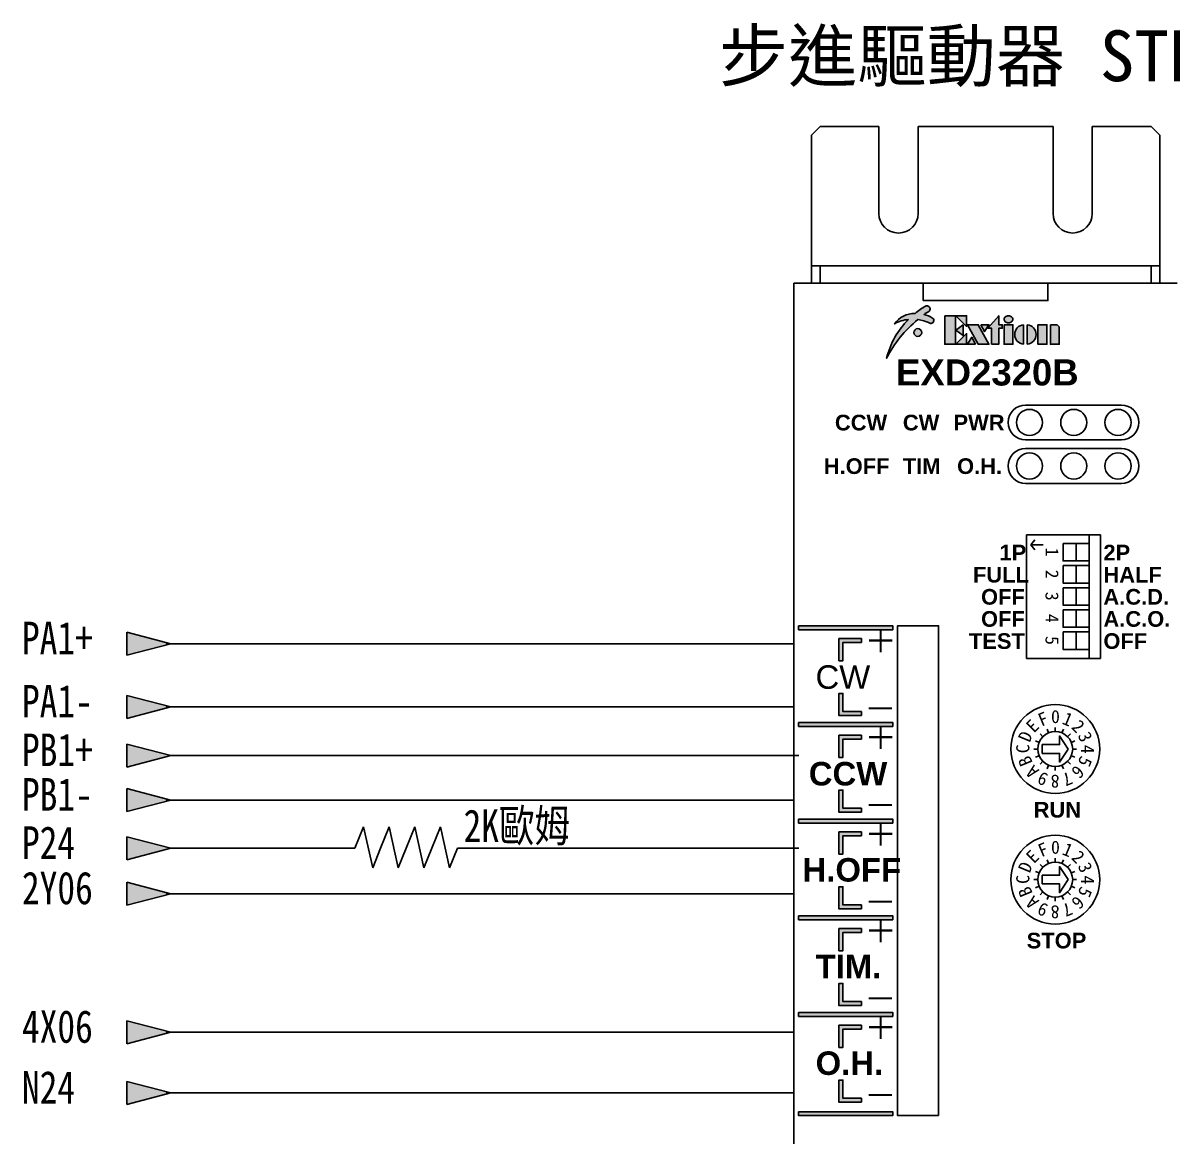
# Model space of a CAD drawing. Header units: millimetres. Extents: x -684 to 5961, y -1281 to 2539.
# Drawn here: x 2354.7 to 2434, y -511.2 to -434.5 of the extents above; entities that cross this region are included whole.
import ezdxf

# ---------------------------------------------------------------- set-up
doc = ezdxf.new("R2010")
doc.units = ezdxf.units.MM
doc.header["$LTSCALE"] = 5
doc.header["$MEASUREMENT"] = 0
doc.layers.get('0').update_dxf_attribs({"linetype": 'CONTINUOUS'})
doc.layers.add('AIR', color=7, linetype='CONTINUOUS')
doc.styles.add('MtXpl_', font='mingliub.ttc')
doc.styles.add('SANSSERIFBOLD', font='sasb____', dxfattribs={"bigfont": 'rubonb'})
doc.styles.add('SIMPLEX', font='txt')
doc.styles.add('style1', font='KAIU.TTF')
doc.styles.add('標楷體', font='', dxfattribs={"width": 0.8})
doc.styles.get('標楷體').set_extended_font_data('標楷體')

msp = doc.modelspace()

# ---------------------------------------------------------------- hatches: boundary and pattern name
h = msp.add_hatch(color=256)
h.paths.add_polyline_path([(2421.459089354898, -456.632767576864), (2421.950609354898, -456.632767576864), (2421.950609354898, -455.5268475768638), (2422.196369354898, -455.5268475768638), (2422.196369354898, -455.281087576864), (2421.950609354898, -455.281087576864), (2421.950609354898, -454.6666875768638), (2421.213329354898, -455.5268475768638), (2421.459089354898, -455.5268475768638)])
h.paths.add_polyline_path([(2422.319249354899, -455.281087576864), (2422.933649354898, -455.281087576864), (2422.933649354898, -456.632767576864), (2422.319249354899, -456.632767576864)])
edge = h.paths.add_edge_path()
edge.add_arc((2422.734495605725, -454.9124475768635), 0.1982000209069039, 359.9999999998968, 387.3736278712743)
edge.add_arc((2422.681917355412, -454.9396708573215), 0.2574079545387749, 27.37362787143845, 51.34019174596789)
edge.add_arc((2422.647756035035, -454.9823725077894), 0.3120927491577838, 51.34019174572197, 71.66630850265452)
edge.add_arc((2422.625495626633, -455.0495492326319), 0.3828616557681321, 71.66630850292195, 90.00000000009713)
edge.add_arc((2422.625495626632, -455.0495492326291), 0.3828616557653465, 89.99999999997172, 108.3336914971453)
edge.add_arc((2422.603235218229, -454.982372507792), 0.3120927491601278, 108.3336914971224, 128.6598082540497)
edge.add_arc((2422.569073897853, -454.9396708573193), 0.2574079545373664, 128.6598082544081, 152.6263721289394)
edge.add_arc((2422.51649564754, -454.9124475768635), 0.198200020906919, 152.6263721287268, 180.0000000001022)
edge.add_arc((2422.51649564754, -454.9124475768642), 0.1982000209068895, 179.9999999998957, 207.3736278712753)
edge.add_arc((2422.569073897853, -454.8852242964084), 0.2574079545373358, 207.3736278710591, 231.3401917455933)
edge.add_arc((2422.603235218229, -454.8425226459356), 0.3120927491601901, 231.3401917459524, 251.6663085028756)
edge.add_arc((2422.625495626632, -454.7753459210983), 0.3828616557655606, 251.6663085028599, 270.0000000000231)
edge.add_arc((2422.625495626633, -454.7753459210954), 0.3828616557684003, 269.9999999999094, 288.3336914970716)
edge.add_arc((2422.647756035035, -454.8425226459381), 0.3120927491579777, 288.3336914973519, 308.6598082542716)
edge.add_arc((2422.681917355412, -454.8852242964062), 0.2574079545387051, 308.6598082540288, 332.6263721285649)
edge.add_arc((2422.734495605725, -454.9124475768642), 0.1982000209069046, 332.6263721287258, 360.0000000001032)
h.paths.add_polyline_path([(2424.653969354898, -455.281087576864), (2425.268369354898, -455.281087576864), (2425.268369354898, -456.632767576864), (2424.653969354898, -456.632767576864)])
edge = h.paths.add_edge_path()
edge.add_line((2425.514129354898, -455.281087576864), (2425.882769354898, -455.281087576864))
edge.add_arc((2425.882769354898, -455.5268475768638), 0.245759999999791, 0, 90, ccw=False)
edge.add_line((2426.128529354898, -455.5268475768638), (2426.128529354898, -456.632767576864))
edge.add_line((2426.128529354898, -456.632767576864), (2425.514129354898, -456.632767576864))
edge.add_line((2425.514129354898, -456.632767576864), (2425.514129354898, -455.281087576864))
h.paths.add_polyline_path([(2420.713480561377, -455.281087576864), (2420.975052037969, -455.7606352839496), (2421.274769354898, -455.281087576864)], flags=16)
edge = h.paths.add_edge_path()
edge.add_arc((2415.836063477532, -456.939499087248), 2.0123278665859, 92.69778937230109, 121.6943705964191)
edge.add_arc((2416.184144152833, -456.2302222894394), 1.726513081761535, 89.94125141979453, 144.4858644794649, ccw=False)
edge.add_arc((2419.056646605177, -457.8962804875335), 4.444168862205061, 118.84601791435739, 130.2373001047336, ccw=False)
edge.add_arc((2416.993963438732, -454.1337796932765), 0.1536000000003075, 89.86167567633589, 122.0189632007725, ccw=False)
edge.add_arc((2416.993778027209, -454.2105794694646), 0.23040000000008, -16.81215557409911, 89.86167567631179, ccw=False)
edge.add_arc((2417.067295453629, -454.2327927090448), 0.1535999999994122, 304.7266095916183, 343.1878444261721, ccw=False)
edge.add_arc((2419.2589663225, -458.1225177123197), 4.311768691502734, 119.209634765611, 124.5591796373217)
edge.add_arc((2416.276099598279, -456.6014167327056), 2.099644354412502, 57.795907036465906, 75.18194027464739, ccw=False)
edge.add_arc((2417.313218099534, -454.9547613820921), 0.1535999999980266, 50.46778608458948, 57.79590703590827, ccw=False)
edge.add_arc((2417.281678891606, -454.992977702718), 0.203150063559361, -92.78096344999881, 50.46778608526802, ccw=False)
edge.add_arc((2417.279274825918, -455.0424694117887), 0.1536000000016915, 244.4613482699011, 267.2190365501673, ccw=False)
edge.add_arc((2416.033560927865, -457.6496351637193), 2.735883755592436, 64.46134826961247, 82.78921338162466)
edge.add_arc((2421.684057550477, -461.4262981859452), 8.384335785269608, 129.2700746883403, 152.7688304925945)
edge.add_arc((2419.638792168408, -458.905081755929), 5.567414942959479, 134.4306687368012, 166.3346771912745, ccw=False)
edge = h.paths.add_edge_path(flags=17)
edge.add_arc((2416.379378027209, -455.8241264444594), 0.2688, 0, 360)
h.paths.add_polyline_path([(2418.239633354899, -454.6666875768638), (2418.239633354899, -456.632767576864), (2418.976913354898, -456.632767576864), (2418.976913354898, -454.6666875768638)])
h.paths.add_polyline_path([(2419.001489354898, -454.6666875768638), (2419.738769354898, -454.6666875768638), (2419.738769354898, -455.4039675768639)])
h.paths.add_polyline_path([(2419.001489354898, -456.632767576864), (2419.738769354898, -455.8954875768639), (2419.738769354898, -456.632767576864)])
h.paths.add_polyline_path([(2419.493009354898, -455.281087576864), (2419.001489354898, -455.6497275768639), (2419.493009354898, -456.0183675768638)])
h.paths.add_polyline_path([(2420.361498148419, -456.632767576864), (2420.099926671826, -456.1532198697781), (2419.800209354898, -456.632767576864)], flags=16)
h.paths.add_polyline_path([(2419.800209354898, -455.281087576864), (2420.537489354898, -455.281087576864), (2421.274769354898, -456.632767576864), (2420.537489354898, -456.632767576864)])
edge = h.paths.add_edge_path()
edge.add_arc((2423.735441354897, -455.956927576864), 0.678911999999994, 95.45262198781259, 264.5473780121874)
edge.add_line((2423.670929354897, -456.632767576864), (2423.670929354897, -455.281087576864))
edge = h.paths.add_edge_path()
edge.add_arc((2423.852177354898, -455.9569275768638), 0.6789120000000003, 275.4526219878061, 444.547378012194)
edge.add_line((2423.916689354898, -455.281087576864), (2423.916689354898, -456.632767576864))
for points in [[(2408.162221705626, -476.0265099999997), (2408.162221705626, -476.2965099999997), (2414.654239840089, -476.2965099999997), (2414.654239840089, -476.0265099999997)], [(2408.162221705626, -482.6865100000003), (2408.162221705626, -482.9565100000005), (2414.654239840089, -482.9565100000005), (2414.654239840089, -482.6865100000001)], [(2408.162221705626, -489.3465099999999), (2408.162221705626, -489.6165100000001), (2414.654239840089, -489.6165100000001), (2414.654239840089, -489.3465099999999)], [(2414.654239840089, -496.2765100000002), (2414.654239840089, -496.00651), (2408.162221705626, -496.00651), (2408.162221705626, -496.2765100000002)], [(2408.162221705626, -502.6665100000001), (2408.162221705626, -502.9365100000001), (2414.654239840089, -502.9365100000001), (2414.654239840089, -502.6665100000001)], [(2408.162221705627, -509.5065100000002), (2408.162221705627, -509.7765100000004), (2414.65423984009, -509.7765100000004), (2414.65423984009, -509.5065100000002)]]:
    msp.add_hatch(color=256).paths.add_polyline_path(points)
at = {"linetype": 'Continuous'}
h = msp.add_hatch(color=0, dxfattribs=at)
h.dxf.hatch_style = 1
h.set_gradient(color1=(255, 255, 255), centered=1, one_color=1, tint=1)
h.paths.add_polyline_path([(2364.915150000002, -477.2655999999998), (2361.89628431604, -476.4717099999999), (2361.89628431604, -478.0594899999999)])
h = msp.add_hatch(color=256)
h.paths.add_polyline_path([(2411.218177969631, -477.1778855895407), (2412.497136461819, -477.1778855895407), (2412.497136461819, -476.907885589541), (2410.948177969632, -476.907885589541), (2410.948177969632, -478.4402798651732), (2411.218177969631, -478.4402798651732)])
h.paths.add_polyline_path([(2410.948177969632, -482.213938412622), (2412.497136461819, -482.213938412622), (2412.497136461819, -481.9439384126218), (2411.218177969631, -481.9439384126218), (2411.218177969631, -480.68154413699), (2410.948177969632, -480.68154413699)])
h = msp.add_hatch(color=0, dxfattribs=at)
h.dxf.hatch_style = 1
h.set_gradient(color1=(255, 255, 255), centered=1, one_color=1, tint=1)
h.paths.add_polyline_path([(2364.915150000002, -481.6156000000001), (2361.89628431604, -480.8217100000002), (2361.89628431604, -482.4094900000001)])
h = msp.add_hatch(color=256)
h.paths.add_polyline_path([(2410.948177969632, -483.567885589541), (2410.948177969632, -485.1002798651733), (2411.218177969631, -485.1002798651733), (2411.218177969631, -483.8378855895413), (2412.497136461819, -483.8378855895413), (2412.497136461819, -483.567885589541)])
h.paths.add_polyline_path([(2411.218177969631, -487.3415441369899), (2410.948177969632, -487.3415441369899), (2410.948177969632, -488.8739384126221), (2412.497136461819, -488.8739384126221), (2412.497136461819, -488.6039384126223), (2411.218177969631, -488.6039384126223)])
h = msp.add_hatch(color=0, dxfattribs=at)
h.dxf.hatch_style = 1
h.set_gradient(color1=(255, 255, 255), centered=1, one_color=1, tint=1)
h.paths.add_polyline_path([(2364.915150000002, -484.9684955895412), (2361.89628431604, -484.1746055895413), (2361.89628431604, -485.7623855895413)])
h = msp.add_hatch(color=0, dxfattribs=at)
h.dxf.hatch_style = 1
h.set_gradient(color1=(255, 255, 255), centered=1, one_color=1, tint=1)
h.paths.add_polyline_path([(2364.915150000002, -488.0386384126223), (2361.89628431604, -487.2447484126224), (2361.89628431604, -488.8325284126223)])
h = msp.add_hatch(color=256)
h.paths.add_polyline_path([(2410.948177969632, -491.7602798651736), (2411.218177969631, -491.7602798651733), (2411.218177969631, -490.4978855895409), (2412.497136461819, -490.4978855895409), (2412.497136461819, -490.2278855895407), (2410.948177969632, -490.2278855895407)])
h.paths.add_polyline_path([(2411.218177969631, -494.0015441369897), (2410.948177969632, -494.0015441369897), (2410.948177969632, -495.5339384126221), (2412.497136461819, -495.5339384126221), (2412.497136461819, -495.2639384126219), (2411.218177969631, -495.2639384126219)])
h = msp.add_hatch(color=0, dxfattribs=at)
h.dxf.hatch_style = 1
h.set_gradient(color1=(255, 255, 255), centered=1, one_color=1, tint=1)
h.paths.add_polyline_path([(2364.915150000002, -491.3592955895409), (2361.89628431604, -490.5654055895409), (2361.89628431604, -492.1531855895408)])
h = msp.add_hatch(color=0, dxfattribs=at)
h.dxf.hatch_style = 1
h.set_gradient(color1=(255, 255, 255), centered=1, one_color=1, tint=1)
h.paths.add_polyline_path([(2364.915150000002, -494.4840984126222), (2361.89628431604, -493.6902084126223), (2361.89628431604, -495.2779884126222)])
h = msp.add_hatch(color=256)
h.paths.add_polyline_path([(2410.948177969632, -496.8878855895408), (2410.948177969632, -498.4202798651737), (2411.218177969631, -498.4202798651737), (2411.218177969631, -497.157885589541), (2412.497136461819, -497.157885589541), (2412.497136461819, -496.8878855895408)])
h.paths.add_polyline_path([(2411.218177969631, -500.6615441369898), (2410.948177969632, -500.6615441369898), (2410.948177969632, -502.1939384126222), (2412.497136461819, -502.1939384126222), (2412.497136461819, -501.923938412622), (2411.218177969631, -501.923938412622)])
h = msp.add_hatch(color=0, dxfattribs=at)
h.dxf.hatch_style = 1
h.set_gradient(color1=(255, 255, 255), centered=1, one_color=1, tint=1)
h.paths.add_polyline_path([(2364.915150000002, -504.0304398651734), (2361.89628431604, -503.2365498651735), (2361.89628431604, -504.8243298651735)])
h = msp.add_hatch(color=256)
h.paths.add_polyline_path([(2411.218177969631, -503.817885589541), (2412.497136461819, -503.817885589541), (2412.497136461819, -503.5478855895408), (2410.948177969632, -503.5478855895408), (2410.948177969632, -505.0802798651735), (2411.218177969631, -505.0802798651735)])
h.paths.add_polyline_path([(2412.497136461819, -508.8539384126223), (2412.497136461819, -508.5839384126221), (2411.218177969631, -508.5839384126221), (2411.218177969631, -507.3215441369899), (2410.948177969632, -507.3215441369899), (2410.948177969632, -508.8539384126223)])
h = msp.add_hatch(color=0, dxfattribs=at)
h.dxf.hatch_style = 1
h.set_gradient(color1=(255, 255, 255), centered=1, one_color=1, tint=1)
h.paths.add_polyline_path([(2364.915150000002, -508.2165100000003), (2361.89628431604, -507.4226200000003), (2361.89628431604, -509.0104000000002)])

# ---------------------------------------------------------------- linework, layer by layer
for p, q in [((2409.647730000002, -441.6165100000001), (2409.047730000002, -442.21651)), ((2409.647730000002, -441.6165100000001), (2413.697730000002, -441.6165100000001)), ((2413.697730000002, -447.6165100000001), (2413.697730000002, -441.6165100000001)), ((2416.397730000002, -447.6165100000001), (2416.397730000002, -441.6165100000001)), ((2416.397730000002, -441.6165100000001), (2425.697730000002, -441.6165100000001)), ((2425.697730000002, -447.6165100000001), (2425.697730000002, -441.6165100000001)), ((2428.397730000002, -447.6165100000001), (2428.397730000002, -441.6165100000001)), ((2428.397730000002, -441.6165100000001), (2432.447730000002, -441.6165100000001)), ((2432.447730000002, -441.6165100000001), (2433.047730000002, -442.21651)), ((2409.047730000002, -442.21651), (2409.047730000002, -452.4165100000001)), ((2433.047730000002, -442.21651), (2433.047730000002, -452.4165100000001)), ((2409.047730000002, -451.21651), (2433.047730000002, -451.21651)), ((2409.647730000002, -451.21651), (2409.647730000002, -452.4165100000001)), ((2432.447730000002, -451.21651), (2432.447730000002, -452.4165100000001)), ((2416.757730000001, -452.4165100000001), (2407.847730000002, -452.4165100000003)), ((2407.847730000001, -564.0165100000002), (2407.847730000002, -452.4165100000003)), ((2409.047730000002, -452.4165100000001), (2433.047730000002, -452.4165100000001)), ((2416.757730000001, -452.4165100000001), (2416.757730000001, -453.6165100000001)), ((2434.247730000002, -452.4165100000001), (2425.337730000002, -452.4165100000001)), ((2425.337730000002, -453.6165100000003), (2425.337730000002, -452.4165100000001)), ((2416.757730000001, -453.6165100000001), (2425.337730000002, -453.6165100000003)), ((2423.670929354897, -455.281087576864), (2423.670929354897, -456.632767576864)), ((2423.916689354898, -455.281087576864), (2423.916689354898, -456.632767576864)), ((2423.807730000002, -460.8172050802328), (2430.407730000002, -460.817205080233)), ((2423.807730000002, -463.2172050802329), (2430.407730000002, -463.2172050802329)), ((2423.807730000001, -463.8172050802328), (2430.407730000002, -463.817205080233)), ((2423.807730000001, -466.2172050802329), (2430.407730000002, -466.2172050802329)), ((2423.867730000002, -478.2772050802328), (2423.867730000002, -469.7572050802328)), ((2423.867730000002, -469.7572050802331), (2428.967730000001, -469.7572050802333)), ((2428.187730000001, -469.7572050802331), (2428.187730000001, -478.277205080233)), ((2428.967730000001, -478.2772050802328), (2428.967730000001, -469.7572050802328)), ((2424.441047031227, -470.1056683383991), (2424.165045623138, -470.4462957775577)), ((2424.441047031227, -470.7869232167166), (2424.165045623138, -470.4462957775577)), ((2425.020650688673, -470.4462957775577), (2424.165045623138, -470.4462957775577)), ((2364.590277704288, -477.2655999999998), (2375.286760000002, -477.2655999999998)), ((2423.867730000002, -478.2772050802328), (2428.967730000001, -478.2772050802328)), ((2364.590277704288, -481.6156000000001), (2407.847730000002, -481.6156000000001)), ((2425.388509881165, -483.4085496412195), (2425.284515273506, -483.1574844489958)), ((2425.847730000003, -483.317205080233), (2425.847730000003, -483.0454540744054)), ((2426.306950118841, -483.4085496412195), (2426.4109447265, -483.1574844489958)), ((2424.739074560989, -484.0579849613949), (2424.488009368766, -483.9539903537362)), ((2424.999201862579, -483.6686769428091), (2424.807044883564, -483.4765199637941)), ((2426.696258137427, -483.6686769428091), (2426.888415116442, -483.4765199637941)), ((2426.956385439016, -484.0579849613949), (2427.20745063124, -483.9539903537362)), ((2424.647730000003, -484.5172050802331), (2424.375978994175, -484.5172050802331)), ((2427.047730000003, -484.5172050802331), (2427.31948100583, -484.5172050802331)), ((2364.915150000002, -484.9684955895412), (2375.611632295715, -484.9684955895412)), ((2424.739074560989, -484.976425199071), (2424.488009368766, -485.0804198067299)), ((2424.999201862579, -485.3657332176568), (2424.807044883564, -485.557890196672)), ((2425.388509881165, -485.6258605192466), (2425.284515273506, -485.8769257114701)), ((2426.306950118841, -485.6258605192466), (2426.4109447265, -485.8769257114701)), ((2426.696258137427, -485.3657332176568), (2426.888415116442, -485.557890196672)), ((2426.956385439016, -484.976425199071), (2427.20745063124, -485.0804198067299)), ((2425.847730000003, -485.7172050802329), (2425.847730000003, -485.9889560860607)), ((2364.590277704288, -488.0386384126223), (2407.847730000002, -488.0386384126223)), ((2364.915150000002, -491.3592955895409), (2375.611632295715, -491.3592955895409)), ((2424.999201862579, -492.6686769428091), (2424.807044883563, -492.4765199637941)), ((2425.388509881164, -492.4085496412193), (2425.284515273505, -492.1574844489958)), ((2425.847730000002, -492.317205080233), (2425.847730000002, -492.0454540744052)), ((2426.30695011884, -492.4085496412193), (2426.410944726499, -492.1574844489958)), ((2426.696258137426, -492.6686769428091), (2426.888415116441, -492.4765199637941)), ((2424.647730000002, -493.5172050802331), (2424.375978994175, -493.5172050802331)), ((2424.739074560989, -493.0579849613949), (2424.488009368765, -492.9539903537359)), ((2426.956385439016, -493.0579849613949), (2427.207450631239, -492.9539903537359)), ((2427.047730000002, -493.5172050802331), (2427.31948100583, -493.5172050802331)), ((2424.739074560989, -493.976425199071), (2424.488009368765, -494.0804198067299)), ((2424.999201862579, -494.3657332176568), (2424.807044883563, -494.5578901966717)), ((2426.696258137426, -494.3657332176568), (2426.888415116441, -494.5578901966717)), ((2426.956385439016, -493.976425199071), (2427.207450631239, -494.0804198067299)), ((2364.590277704288, -494.4840984126222), (2407.847730000001, -494.4840984126222)), ((2425.388509881164, -494.6258605192464), (2425.284515273505, -494.8769257114701)), ((2425.847730000002, -494.7172050802329), (2425.847730000002, -494.9889560860607)), ((2426.30695011884, -494.6258605192466), (2426.410944726499, -494.8769257114701)), ((2364.590277704288, -504.0304398651734), (2407.847730000001, -504.0304398651734)), ((2364.590277704288, -508.2165100000003), (2407.847730000001, -508.2165100000003))]:
    msp.add_line(p, q)
at = {"color": 0, "linetype": 'Continuous'}
for p, q in [((2427.287730000001, -470.357205080233), (2427.287730000001, -471.557205080233)), ((2427.287730000001, -471.8812050802331), (2427.287730000001, -473.0812050802331)), ((2427.287730000001, -473.405205080233), (2427.287730000001, -474.605205080233)), ((2427.287730000001, -474.9292050802331), (2427.287730000001, -476.1292050802331)), ((2361.89628431604, -476.4717099999999), (2361.89628431604, -478.0594899999999)), ((2361.89628431604, -476.4717099999999), (2364.915150000002, -477.2655999999998)), ((2427.287730000001, -476.453205080233), (2427.287730000001, -477.653205080233)), ((2361.89628431604, -478.0594899999999), (2364.915150000002, -477.2655999999998)), ((2375.286760000002, -477.2655999999998), (2407.847730000002, -477.2655999999998)), ((2361.89628431604, -480.8217100000002), (2361.89628431604, -482.4094900000001)), ((2361.89628431604, -480.8217100000002), (2364.915150000002, -481.6156000000001)), ((2361.89628431604, -482.4094900000001), (2364.915150000002, -481.6156000000001)), ((2361.89628431604, -484.1746055895413), (2361.89628431604, -485.7623855895413)), ((2361.89628431604, -484.1746055895413), (2364.915150000002, -484.9684955895412)), ((2361.89628431604, -485.7623855895413), (2364.915150000002, -484.9684955895412)), ((2375.611632295715, -484.9684955895412), (2408.172602295715, -484.9684955895412)), ((2361.89628431604, -487.2447484126224), (2361.89628431604, -488.8325284126223)), ((2361.89628431604, -487.2447484126224), (2364.915150000002, -488.0386384126223)), ((2361.89628431604, -488.8325284126223), (2364.915150000002, -488.0386384126223)), ((2377.603642295715, -491.3592955895409), (2378.201842295715, -489.8817355895408)), ((2378.201842295715, -489.8817355895408), (2378.823972295715, -492.7052455895408)), ((2379.368889111276, -491.3592955895409), (2379.967089111276, -489.8817355895408)), ((2379.967089111276, -489.8817355895408), (2380.589219111276, -492.7052455895408)), ((2381.134135926836, -491.3592955895409), (2381.732335926837, -489.8817355895408)), ((2381.732335926837, -489.8817355895408), (2382.354465926836, -492.7052455895408)), ((2382.899382742397, -491.3592955895409), (2383.497582742397, -489.8817355895408)), ((2383.497582742397, -489.8817355895408), (2384.119712742397, -492.7052455895408)), ((2361.89628431604, -490.5654055895409), (2361.89628431604, -492.1531855895408)), ((2361.89628431604, -490.5654055895409), (2364.915150000002, -491.3592955895409)), ((2361.89628431604, -492.1531855895408), (2364.915150000002, -491.3592955895409)), ((2375.611632295715, -491.3592955895409), (2377.603642295715, -491.3592955895409)), ((2378.823972295715, -492.7052455895408), (2379.368889111276, -491.3592955895409)), ((2380.589219111276, -492.7052455895408), (2381.134135926836, -491.3592955895409)), ((2382.354465926836, -492.7052455895408), (2382.899382742397, -491.3592955895409)), ((2384.119712742397, -492.7052455895408), (2384.664629557958, -491.3592955895409)), ((2384.664629557958, -491.3592955895409), (2386.656639557958, -491.3592955895409)), ((2386.656639557958, -491.3592955895409), (2408.172602295715, -491.3592955895409)), ((2361.89628431604, -493.6902084126223), (2361.89628431604, -495.2779884126222)), ((2361.89628431604, -493.6902084126223), (2364.915150000002, -494.4840984126222)), ((2361.89628431604, -495.2779884126222), (2364.915150000002, -494.4840984126222)), ((2361.89628431604, -503.2365498651735), (2361.89628431604, -504.8243298651735)), ((2361.89628431604, -503.2365498651735), (2364.915150000002, -504.0304398651734)), ((2361.89628431604, -504.8243298651735), (2364.915150000002, -504.0304398651734)), ((2361.89628431604, -507.4226200000003), (2361.89628431604, -509.0104000000002)), ((2361.89628431604, -507.4226200000003), (2364.915150000002, -508.2165100000003)), ((2361.89628431604, -509.0104000000002), (2364.915150000002, -508.2165100000003))]:
    msp.add_line(p, q, dxfattribs=at)
for points in [[(2416.757730000001, -452.4165100000001), (2425.337730000002, -452.4165100000001), (2425.337730000002, -453.6165100000003), (2416.757730000001, -453.6165100000003)], [(2418.239633354899, -454.6666875768638), (2418.239633354899, -456.632767576864), (2418.976913354898, -456.632767576864), (2418.976913354898, -454.6666875768638)], [(2419.001489354898, -454.6666875768638), (2419.738769354898, -454.6666875768638), (2419.738769354898, -455.4039675768639)], [(2421.459089354898, -456.632767576864), (2421.950609354898, -456.632767576864), (2421.950609354898, -455.5268475768638), (2422.196369354898, -455.5268475768638), (2422.196369354898, -455.281087576864), (2421.950609354898, -455.281087576864), (2421.950609354898, -454.6666875768638), (2421.213329354898, -455.5268475768638), (2421.459089354898, -455.5268475768638)], [(2419.493009354898, -455.281087576864), (2419.001489354898, -455.6497275768639), (2419.493009354898, -456.0183675768638)], [(2419.800209354898, -455.281087576864), (2420.537489354898, -455.281087576864), (2421.274769354898, -456.632767576864), (2420.537489354898, -456.632767576864)], [(2420.713480561377, -455.281087576864), (2420.975052037969, -455.7606352839496), (2421.274769354898, -455.281087576864)], [(2422.319249354899, -455.281087576864), (2422.933649354898, -455.281087576864), (2422.933649354898, -456.632767576864), (2422.319249354899, -456.632767576864)], [(2424.653969354898, -455.281087576864), (2425.268369354898, -455.281087576864), (2425.268369354898, -456.632767576864), (2424.653969354898, -456.632767576864)], [(2419.001489354898, -456.632767576864), (2419.738769354898, -455.8954875768639), (2419.738769354898, -456.632767576864)], [(2420.361498148419, -456.632767576864), (2420.099926671826, -456.1532198697781), (2419.800209354898, -456.632767576864)], [(2426.387730000001, -470.357205080233), (2426.387730000001, -471.557205080233), (2428.187730000001, -471.557205080233), (2428.187730000001, -470.357205080233)], [(2426.387730000001, -471.8812050802331), (2426.387730000001, -473.0812050802329), (2428.187730000001, -473.0812050802329), (2428.187730000001, -471.8812050802331)], [(2426.387730000001, -473.405205080233), (2426.387730000001, -474.605205080233), (2428.187730000001, -474.605205080233), (2428.187730000001, -473.405205080233)], [(2426.387730000001, -474.9292050802331), (2426.387730000001, -476.1292050802331), (2428.187730000001, -476.1292050802331), (2428.187730000001, -474.9292050802331)], [(2408.162221705626, -476.0265099999997), (2408.162221705626, -476.2965099999997), (2414.654239840089, -476.2965099999997), (2414.654239840089, -476.0265099999997)], [(2417.806180000002, -509.77651), (2417.806180000001, -476.0265099999997), (2414.980484147188, -476.0265099999997), (2414.980484147188, -509.7765099999995)], [(2412.497136461819, -476.907885589541), (2412.497136461819, -477.1778855895407), (2411.218177969631, -477.1778855895407), (2411.218177969631, -478.4402798651732), (2410.948177969632, -478.4402798651732), (2410.948177969632, -476.907885589541)], [(2426.387730000001, -476.453205080233), (2426.387730000001, -477.653205080233), (2428.187730000001, -477.653205080233), (2428.187730000001, -476.453205080233)], [(2412.497136461819, -482.213938412622), (2412.497136461819, -481.9439384126218), (2411.218177969631, -481.9439384126218), (2411.218177969631, -480.68154413699), (2410.948177969632, -480.68154413699), (2410.948177969632, -482.213938412622)], [(2408.162221705626, -482.6865100000001), (2408.162221705626, -482.9565100000005), (2414.654239840089, -482.9565100000005), (2414.654239840089, -482.6865100000001)], [(2412.497136461819, -483.567885589541), (2412.497136461819, -483.8378855895413), (2411.218177969631, -483.8378855895413), (2411.218177969631, -485.1002798651733), (2410.948177969632, -485.1002798651733), (2410.948177969632, -483.567885589541)], [(2426.747730000003, -484.5172050802331), (2426.147730000003, -483.617205080233), (2426.147730000003, -484.2172050802329), (2424.947730000004, -484.2172050802329), (2424.947730000004, -484.817205080233), (2426.147730000003, -484.817205080233), (2426.147730000003, -485.4172050802329)], [(2412.497136461819, -488.8739384126221), (2412.497136461819, -488.6039384126223), (2411.218177969631, -488.6039384126223), (2411.218177969631, -487.3415441369899), (2410.948177969632, -487.3415441369899), (2410.948177969632, -488.8739384126221)], [(2408.162221705626, -489.3465099999999), (2408.162221705626, -489.6165100000001), (2414.654239840089, -489.6165100000001), (2414.654239840089, -489.3465099999999)], [(2412.497136461819, -490.2278855895407), (2412.497136461819, -490.4978855895409), (2411.218177969631, -490.4978855895409), (2411.218177969631, -491.7602798651736), (2410.948177969632, -491.7602798651736), (2410.948177969632, -490.2278855895407)], [(2426.747730000003, -493.5172050802328), (2426.147730000002, -492.617205080233), (2426.147730000002, -493.2172050802329), (2424.947730000003, -493.2172050802329), (2424.947730000003, -493.817205080233), (2426.147730000002, -493.817205080233), (2426.147730000002, -494.4172050802329)], [(2412.497136461819, -495.5339384126221), (2412.497136461819, -495.2639384126219), (2411.218177969631, -495.2639384126219), (2411.218177969631, -494.0015441369897), (2410.948177969632, -494.0015441369897), (2410.948177969632, -495.5339384126221)], [(2408.162221705626, -496.00651), (2408.162221705626, -496.2765100000002), (2414.654239840089, -496.2765100000002), (2414.654239840089, -496.00651)], [(2412.497136461819, -496.8878855895408), (2412.497136461819, -497.157885589541), (2411.218177969631, -497.157885589541), (2411.218177969631, -498.4202798651737), (2410.948177969632, -498.4202798651737), (2410.948177969632, -496.8878855895408)], [(2412.497136461819, -502.1939384126222), (2412.497136461819, -501.923938412622), (2411.218177969631, -501.923938412622), (2411.218177969631, -500.6615441369898), (2410.948177969632, -500.6615441369898), (2410.948177969632, -502.1939384126222)], [(2408.162221705626, -502.6665100000001), (2408.162221705626, -502.9365100000001), (2414.654239840089, -502.9365100000001), (2414.654239840089, -502.6665100000001)], [(2412.497136461819, -503.5478855895408), (2412.497136461819, -503.817885589541), (2411.218177969631, -503.817885589541), (2411.218177969631, -505.0802798651735), (2410.948177969632, -505.0802798651735), (2410.948177969632, -503.5478855895408)], [(2412.497136461819, -508.8539384126223), (2412.497136461819, -508.5839384126221), (2411.218177969631, -508.5839384126221), (2411.218177969631, -507.3215441369899), (2410.948177969632, -507.3215441369899), (2410.948177969632, -508.8539384126223)], [(2408.162221705627, -509.5065100000002), (2408.162221705627, -509.7765100000004), (2414.65423984009, -509.7765100000004), (2414.65423984009, -509.5065100000002)]]:
    msp.add_lwpolyline(points, close=True)
for points in [[(2415.741347409059, -454.9294015003107, 0.1272009093866539), (2414.778810453765, -455.2272842974588, -0.2425934872788877), (2416.185914443338, -454.5037101152671, -0.04974481620521886), (2416.912524731953, -454.0035464523656, -0.1412407541512929), (2416.994334261778, -453.9801801408997, -0.502258022898896), (2417.214330306469, -454.2772191882025, -0.1694121830956114), (2417.154795427198, -454.3590334101885, 0.02334603297302507), (2416.81308466988, -454.5716006208632, -0.07600673998794788), (2417.395077180203, -454.8247919591057, -0.03198586114991882), (2417.410986336138, -454.8362947964627, -0.7215461496308789), (2417.271822474437, -455.1958885190014, -0.09962681389122514), (2417.21305481192, -455.1810618709872, 0.08014131227969754), (2416.376969081068, -454.935389271316, 0.1028934889679133), (2414.228978027209, -457.5897794694645, -0.1401137448318375)], [(2422.932695626632, -454.9124475768638, 0.1200112168691444), (2422.910502597902, -454.821316972824, 0.1049567332455537), (2422.842718829813, -454.7386690143194, 0.08892268746673994), (2422.745925024626, -454.6861213752014, 0.08016689801165139), (2422.625495626632, -454.6666875768638, 0.0801668980116445), (2422.505066228639, -454.6861213752014, 0.08892268746671708), (2422.408272423451, -454.7386690143194, 0.1049567332455619), (2422.340488655364, -454.821316972824, 0.1200112168691349), (2422.318295626633, -454.9124475768638, 0.1200112168691533), (2422.340488655364, -455.0035781809036, 0.1049567332455746), (2422.408272423451, -455.0862261394082, 0.08892268746669903), (2422.505066228639, -455.1387737785263, 0.0801668980115991), (2422.625495626632, -455.1582075768638, 0.0801668980115945), (2422.745925024626, -455.1387737785263, 0.08892268746668382), (2422.842718829813, -455.0862261394082, 0.1049567332455828), (2422.910502597902, -455.0035781809036, 0.1200112168691439)], [(2425.514129354898, -455.281087576864), (2425.882769354898, -455.281087576864, -0.4142135623730951), (2426.128529354898, -455.5268475768638), (2426.128529354898, -456.632767576864), (2425.514129354898, -456.632767576864)]]:
    msp.add_lwpolyline(points, format="xyb", close=True)
msp.add_lwpolyline([(2423.670929354897, -455.281087576864, 0.9090909090909083), (2423.670929354897, -456.632767576864, 0.9090909090909083)], format="xyb")
for centre, radius in [((2416.379378027209, -455.8241264444594), 0.2688), ((2424.073498302391, -462.0172050802328), 0.9000000000000001), ((2427.121498302391, -462.0172050802328), 0.9000000000000001), ((2430.169498302391, -462.0172050802328), 0.9000000000000001), ((2424.073498302391, -465.0172050802328), 0.9000000000000001), ((2427.121498302391, -465.0172050802328), 0.9000000000000001), ((2430.169498302391, -465.0172050802328), 0.9000000000000001), ((2425.847730000003, -484.5172050802331), 3.06), ((2425.847730000003, -484.5172050802331), 1.2), ((2425.847730000002, -493.5172050802331), 3.06), ((2425.847730000002, -493.5172050802331), 1.2)]:
    msp.add_circle(centre, radius)
for centre, radius, start, end in [((2415.047730000002, -447.6165100000001), 1.349999999999999, 180, 0), ((2427.047730000002, -447.6165100000001), 1.349999999999999, 180, 0), ((2423.852177354898, -455.9569275768638), 0.6789120000000003, 275.4526219878061, 84.54737801219395), ((2423.807730000002, -462.0172050802328), 1.199999999999855, 90, 270), ((2430.407730000002, -462.0172050802328), 1.199999999999855, 270, 90), ((2423.807730000001, -465.0172050802328), 1.199999999999855, 90, 270), ((2430.407730000002, -465.0172050802328), 1.199999999999855, 270, 90)]:
    msp.add_arc(centre, radius, start, end)

# ---------------------------------------------------------------- texts
at = {"style": 'SIMPLEX'}
for s, height, rotation, p in [('1', 0.9000000000000001, 270, (2425.17983569337, -470.6375557608135)), ('2', 0.9000000000000001, 270, (2425.17983569337, -472.1615557608134)), ('3', 0.9000000000000001, 270, (2425.17983569337, -473.6855557608135)), ('4', 0.9000000000000001, 270, (2425.17983569337, -475.2095557608134)), ('5', 0.9000000000000001, 270, (2425.17983569337, -476.7335557608135)), ('E', 0.9000000000000001, 44.99999999999965, (2424.37934761418, -483.4628130251411)), ('F', 0.9000000000000001, 22.49999999999977, (2424.894619938542, -482.9811482298597)), ('1', 0.8999999999999998, 337.5000000000002, (2426.259935627513, -482.7570982773696)), ('2', 0.9000000000000001, 315.0000000000003, (2426.902122055095, -483.0488226944095)), ('D', 0.9000000000000001, 67.50000000000121, (2424.08762319714, -484.1049994527223)), ('3', 0.9000000000000001, 292.4999999999988, (2427.383786850376, -483.5640950187718)), ('C', 0.9000000000000001, 90, (2424.063859085428, -484.8099404504388)), ('4', 0.9000000000000001, 270, (2427.631600914578, -484.2244697100271)), ('B', 0.8999999999999999, 112.4999999999988, (2424.31167314963, -485.4703151416941)), ('A', 0.9, 135.0000000000003, (2424.793337944911, -485.9855874660564)), ('5', 0.9000000000000001, 247.5000000000012, (2427.607836802867, -484.9294107077436)), ('9', 0.9000000000000008, 157.5000000000002, (2425.435524372492, -486.2773118830963)), ('8', 0.9000000000000001, 180, (2426.140465370208, -486.3010759948084)), ('7', 0.8999999999999991, 202.4999999999996, (2426.800840061464, -486.0532619306062)), ('6', 0.9000000000000001, 224.9999999999995, (2427.316112385826, -485.5715971353248)), ('F', 0.9000000000000001, 22.49999999999977, (2424.894619938541, -491.9811482298597)), ('1', 0.8999999999999998, 337.5000000000002, (2426.259935627513, -491.7570982773696)), ('E', 0.9000000000000001, 44.99999999999965, (2424.379347614179, -492.4628130251411)), ('2', 0.9000000000000001, 315.0000000000003, (2426.902122055094, -492.0488226944095)), ('D', 0.9000000000000001, 67.50000000000121, (2424.087623197139, -493.1049994527223)), ('3', 0.9000000000000001, 292.4999999999988, (2427.383786850376, -492.5640950187718)), ('C', 0.9000000000000001, 90, (2424.063859085427, -493.8099404504388)), ('4', 0.9000000000000001, 270, (2427.631600914578, -493.2244697100271)), ('B', 0.8999999999999999, 112.4999999999988, (2424.311673149629, -494.4703151416941)), ('5', 0.9000000000000001, 247.5000000000012, (2427.607836802866, -493.9294107077436)), ('A', 0.9, 135.0000000000003, (2424.79333794491, -494.9855874660564)), ('9', 0.9000000000000008, 157.5000000000002, (2425.435524372492, -495.2773118830963)), ('7', 0.8999999999999991, 202.4999999999996, (2426.800840061464, -495.0532619306062)), ('6', 0.9000000000000001, 224.9999999999995, (2427.316112385826, -494.5715971353248)), ('8', 0.9000000000000001, 180, (2426.140465370208, -495.3010759948082))]:
    msp.add_text(s, height=height, rotation=rotation, dxfattribs=at).set_placement(p)
for s, height, style, p in [('＋', 1.62, 'style1', (2412.718141635108, -477.8731040455453)), ('－', 1.62, 'style1', (2412.688085909786, -482.5479310762308)), ('0', 0.9000000000000001, 'SIMPLEX', (2425.554994629797, -482.7333341656577)), ('＋', 1.62, 'style1', (2412.718141635108, -484.5331040455454)), ('－', 1.62, 'style1', (2412.688085909786, -489.2079310762313)), ('＋', 1.62, 'style1', (2412.718141635108, -491.193104045545)), ('0', 0.9000000000000001, 'SIMPLEX', (2425.554994629797, -491.7333341656577)), ('－', 1.62, 'style1', (2412.688085909786, -495.8679310762309)), ('＋', 1.62, 'style1', (2412.718141635108, -497.8531040455451)), ('－', 1.62, 'style1', (2412.688085909786, -502.527931076231)), ('＋', 1.62, 'style1', (2412.718141635108, -504.5131040455454)), ('－', 1.62, 'style1', (2412.688085909786, -509.1879310762311))]:
    msp.add_text(s, height=height, dxfattribs=dict(style=style)).set_placement(p)
at = {"attachment_point": 1, "style": 'SANSSERIFBOLD'}
for s, insert, char_height, width in [('EXD2320B', (2414.879558525311, -457.6705638021797), 1.8, 12.49875), ('CCW', (2410.66731268588, -461.4875387103612), 1.08, 7.393800000000002), ('CW', (2415.347280155434, -461.4875387103612), 1.08, 7.393800000000002), ('PWR', (2418.836522884197, -461.4875387103612), 1.08, 7.393800000000002), ('H.OFF', (2409.902740079903, -464.4875387103612), 1.08, 7.393800000000002), ('TIM', (2415.347280155434, -464.4875387103612), 1.08, 7.393800000000002), ('O.H.', (2419.083730764011, -464.4875387103612), 1.08, 7.393800000000002), ('1P', (2422.003147288337, -470.4431286330133), 1.08, 4.355400000000001), ('2P', (2429.165662587515, -470.4431286330133), 1.08, 4.355400000000001), ('FULL', (2420.177988080046, -471.9671286330127), 1.08, 4.355400000000001), ('HALF', (2429.165662587515, -471.9671286330127), 1.08, 4.355400000000001), ('OFF', (2420.734820676018, -473.4911286330133), 1.08, 4.355400000000001), ('A.C.D.', (2429.165662587515, -473.4911286330133), 1.08, 4.355400000000001), ('OFF', (2420.734820676018, -475.0151286330134), 1.08, 4.355400000000001), ('A.C.O.', (2429.165662587515, -475.0151286330134), 1.08, 6.372074858223064), ('TEST', (2419.899692298211, -476.5391286330137), 1.08, 4.355400000000001), ('OFF', (2429.165662587515, -476.5391286330137), 1.08, 4.355400000000001), ('{\\fArial|b0|i0|c0|p34;CW}', (2409.33256743318, -478.749809238324), 1.620000000000001, 6.533100000000002), ('CCW', (2408.870045322936, -485.409809238324), 1.620000000000001, 6.533100000000002), ('RUN', (2424.358867546826, -488.1616052199277), 1.08, 6), ('H.OFF', (2408.440167625484, -492.0307660242193), 1.620000000000001, 8.148599999999998), ('STOP', (2423.880567019869, -497.175655645847), 1.08, 6), ('TIM.', (2409.340167625483, -498.6907660242196), 1.620000000000001, 8.148599999999998), ('O.H.', (2409.340167625483, -505.3507660242195), 1.620000000000001, 8.148599999999998)]:
    msp.add_mtext(s, dxfattribs=dict(at, insert=insert, char_height=char_height, width=width))
at = {"layer": 'AIR', "style": 'MtXpl_'}
msp.add_text('步進驅動器 STP1', height=3.5, dxfattribs=at).set_placement((2402.668638533713, -438.5070430993147))
at = {"layer": 'AIR', "style": '標楷體', "width": 0.8}
for s, p in [('PA1+', (2354.660998398637, -477.9902805322141)), ('PA1-', (2354.660998398637, -482.3402805322144)), ('PB1+', (2354.660998398637, -485.6931761217555)), ('PB1-', (2354.660998398637, -488.7633189448366)), ('2K歐姆', (2385.086118626356, -490.9250698173562)), ('P24', (2354.660998398637, -492.0839761217551)), ('2Y06', (2354.660998398637, -495.2087789448365)), ('4X06', (2354.660998398637, -504.7551203973877)), ('N24', (2354.660998398637, -508.9411905322145))]:
    msp.add_text(s, height=2.243377937736331, dxfattribs=at).set_placement(p)

doc.saveas('drawing.dxf')
